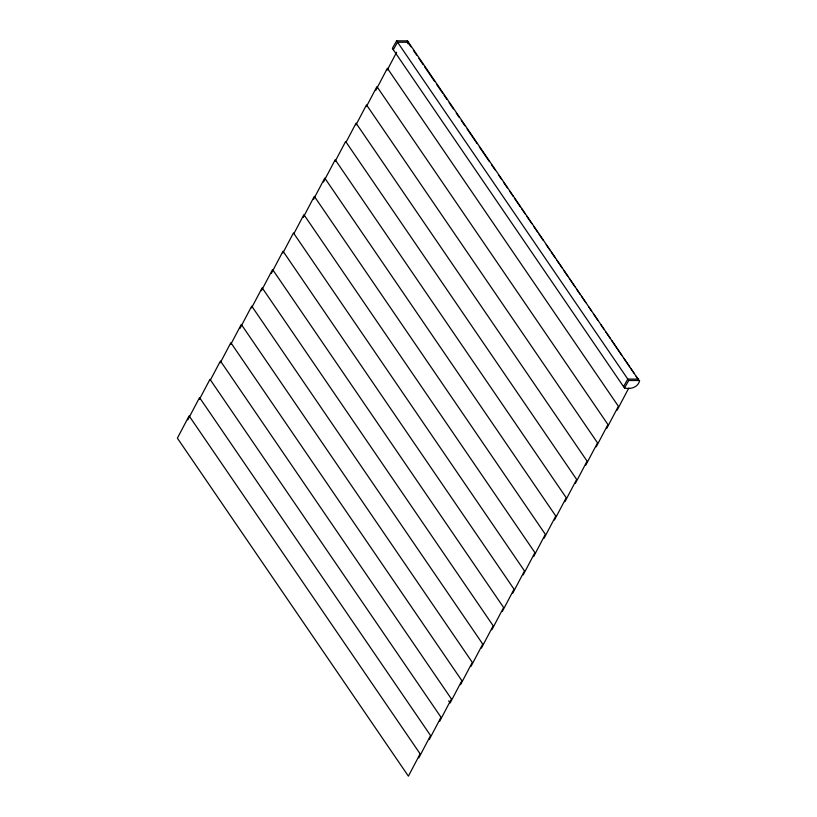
<?xml version="1.0" encoding="UTF-8"?>
<svg xmlns="http://www.w3.org/2000/svg" width="817" height="817" viewBox="0 0 817 817"><rect width="100%" height="100%" fill="white"/><g stroke="black" fill="none" stroke-linecap="round" stroke-linejoin="round"><path stroke-width="1.23" d="M407.397 41.626L407.52 40.87L396.633 40.85L392.354 48.356L624.464 387.983C630.367 389.668 638.475 387.197 639.619 380.508L628.743 380.477L396.633 40.85M408.326 43.005L408.071 43.812L408.459 42.249L397.562 42.229L393.283 49.735M638.577 379.874L407.52 40.87M418.825 757.859L430.569 735.566L199.552 397.583L187.818 419.867M429.262 739.559L441.006 717.275L209.989 379.292L199.419 399.35M439.699 721.268L451.433 698.974L220.427 360.991L210.449 379.936M460.563 684.677L472.308 662.393L241.291 324.41L230.731 344.468M471 666.386L482.745 644.092L251.728 306.109L239.984 328.403M481.438 648.095L493.172 625.802L262.165 287.819L251.595 307.876M491.875 629.795L503.609 607.511L272.592 269.528L261.44 290.699M502.302 611.504L514.046 589.21L283.029 251.227L271.295 273.521M512.739 593.213L524.483 570.92L293.466 232.937L282.896 252.994M523.176 574.913L534.91 552.629L303.904 214.646L293.926 233.591M533.613 556.622L545.347 534.328L314.331 196.346L303.178 217.526M544.04 538.332L555.785 516.038L324.768 178.055L313.616 199.225M554.477 520.031L566.222 497.747L335.205 159.764L323.461 182.048M564.915 501.74L576.649 479.446L345.642 141.464L335.072 161.531M575.352 483.45L587.086 461.156L356.069 123.173L346.091 142.117M585.779 465.149L597.523 442.865L366.506 104.882L355.946 124.94M596.216 446.858L607.96 424.564L376.943 86.582L366.373 106.649M606.653 428.568L618.387 406.274L387.381 68.291L375.636 90.585M617.09 410.267L628.824 387.983M220.294 362.758L230.854 342.701L461.871 680.684L450.136 702.977L448.696 700.863M387.248 70.058L396.633 52.227M623.524 386.604L627.803 379.088L638.69 379.119M624.464 387.983L628.743 380.477M408.071 42.586L410.951 46.794M413.821 51.011L416.701 55.219M418.866 58.375L423.175 64.696M424.615 66.8L434.695 81.537M436.85 84.692L442.61 93.118M444.05 95.221L446.919 99.429M449.084 102.595L453.404 108.906M456.274 113.114L459.154 117.331M461.319 120.487L464.914 125.747M467.069 128.912L477.148 143.649M479.303 146.805L489.373 161.541M491.538 164.697L495.133 169.967M498.727 175.226L501.607 179.434M503.762 182.6L507.367 187.859M509.522 191.015L513.117 196.284M514.557 198.388L520.317 206.813M521.757 208.917L525.351 214.177M526.791 216.28L531.826 223.654M533.991 226.809L537.586 232.069M539.026 234.183L543.336 240.494M546.216 244.702L549.821 249.971M551.25 252.075L555.57 258.386M557.01 260.5L562.045 267.864M563.485 269.967L567.805 276.289M569.245 278.393L574.994 286.818M576.434 288.922L580.039 294.181M581.479 296.285L585.789 302.607M588.669 306.814L591.549 311.022M593.704 314.188L598.024 320.499M600.904 324.706L603.783 328.924M605.938 332.08L610.258 338.391M611.698 340.505L621.768 355.242M623.922 358.397L629.682 366.823M631.122 368.927L634.002 373.134M636.157 376.29L638.322 379.456M420.132 753.856L408.398 776.15L177.381 438.167L189.115 415.873L420.132 753.856"/></g></svg>
